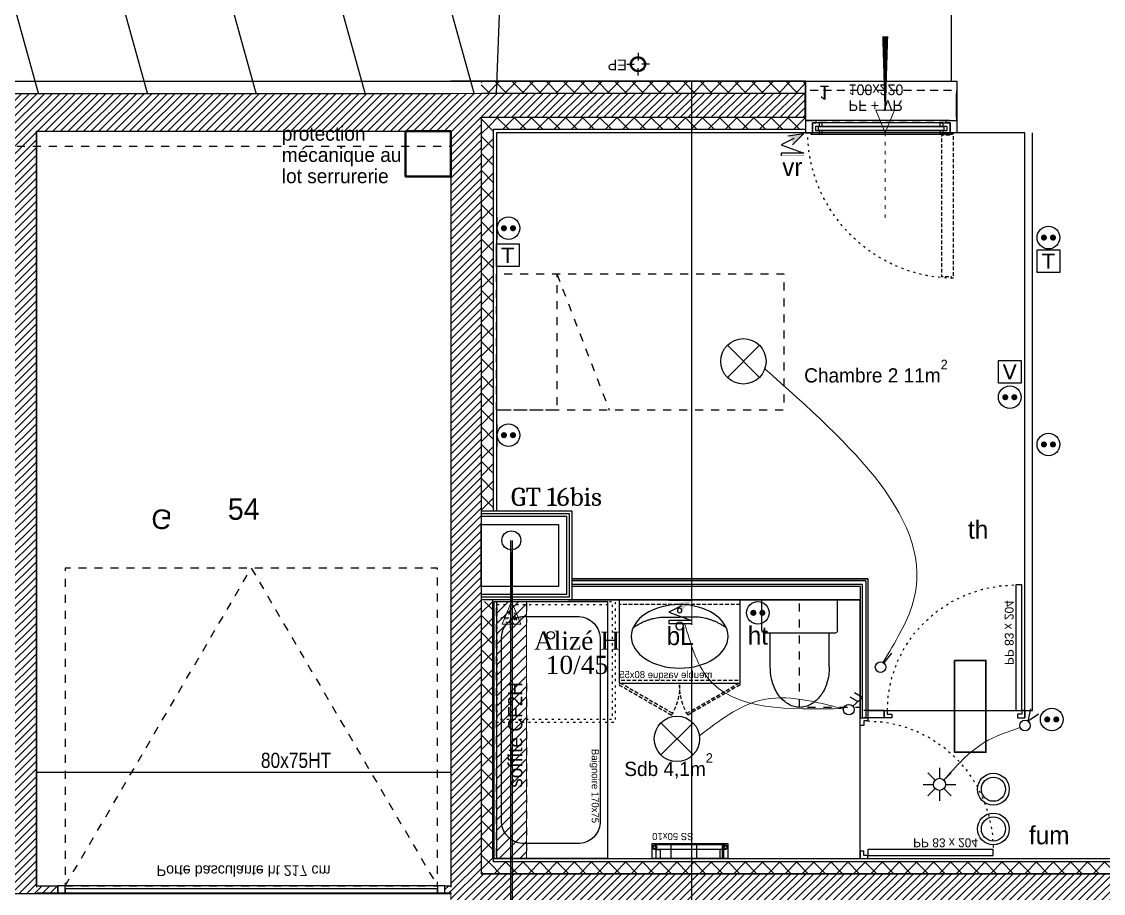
# Model space of a CAD drawing. Header units: centimetres. Extents: x 2811 to 13089, y 820 to 6224.
# Drawn here: x 10417 to 11132, y 4380 to 4957 of the extents above; entities that cross this region are included whole.
import ezdxf
from ezdxf.enums import TextEntityAlignment as Align

# ---------------------------------------------------------------- set-up
doc = ezdxf.new("R2010")
doc.units = ezdxf.units.CM
for name, pattern in [('ACAD_ISO03W100', [30, 12, -18]), ('Style de ligne -1', [0.41664, 0.20828, -0.20836]), ('Style de ligne -11', [0.347222, 0.20828, -0.138942]), ('Style de ligne -13', [0.147638, 0.098425, -0.049213]), ('Style de ligne -14', [0.147638, 0.098425, -0.049213]), ('Style de ligne -17', [0.347222, 0.20828, -0.138942]), ('Style de ligne -18', [0.164042, 0.054681, -0.109361]), ('Style de ligne -19', [0.166667, 0.055556, -0.111111]), ('VW-01', [0.41656, 0.20828, -0.20828])]:
    doc.linetypes.add(name, pattern=pattern)
for name, color, linetype in [('01_linteaux', 2, 'Continuous'), ('01_texte', 252, 'Continuous'), ('B Aménagement intérieur', 252, 'Continuous'), ('B BATI-équipement-sanitaires', 252, 'Continuous'), ('B faience', 252, 'Style de ligne -11'), ('B Faux plafonds', 252, 'Continuous'), ('B Faux plafonds_Hatch', 252, 'Continuous'), ('B GÈnÈral_Hatch', 252, 'Continuous'), ('B Général', 252, 'Continuous'), ('C ANNOTATIONS-prestations', 252, 'Continuous'), ('C ANNOTATIONS-texte', 252, 'Continuous'), ('D SURFACES-shab', 252, 'Continuous'), ('F REMPLISSAGE-vert clair', 252, 'Continuous'), ('F REMPLISSAGE-vert foncé', 252, 'Continuous'), ('prlm-GT', 242, 'Continuous'), ('prlm-VMC', 93, 'Continuous')]:
    doc.layers.add(name, color=color, linetype=linetype)
for name, color, linetype, lineweight in [('prlm-CHAUFF-CONV', 1, 'Continuous', 25), ('prlm-CVC-CHAUFF', 40, 'Continuous', 25), ('prlm-ELEC-CFA', 1, 'Continuous', 25), ('prlm-ELEC-CFO', 1, 'Continuous', 25), ('prlm-ELEC-SSI', 6, 'Continuous', 30), ('RESERVATION', 5, 'Continuous', 30)]:
    doc.layers.add(name, color=color, linetype=linetype, lineweight=lineweight)
doc.layers.add('prlm-ZEROPLOT', color=254, linetype='Continuous', plot=False)
doc.styles.add('ARIAL NA', font='ARIALN.TTF')
doc.styles.add('Eurostile', font='Eurosti.TTF')
doc.styles.add('Eurostile (bold)', font='Eurostib.TTF')
doc.styles.add('prlm-elec-cfa', font='comic.ttf', dxfattribs={"height": 12})
doc.styles.add('prlm-elec-cfo', font='comic.ttf', dxfattribs={"height": 12})
doc.styles.add('prlm-elec-ssi', font='comic.ttf', dxfattribs={"height": 12})
doc.styles.add('prlm-mod', font='cambriaz.ttf', dxfattribs={"height": 18})
doc.styles.add('prlm-vmc', font='pala.ttf', dxfattribs={"height": 14})
doc.styles.get("Standard").update_dxf_attribs({"font": 'isocp.shx', "height": 15})
pattern_1 = [(45, (0, 0), (2.4253472, -2.6458333), [])]
pattern_2 = [(45, (0, 0), (-5.656854, 5.656854), []), (135, (0, 0), (5.656854, 5.656854), [])]

# ---------------------------------------------------------------- blocks, each defined once
blk = doc.blocks.new('Parking Spaces (2D)-2')
at = {"layer": 'B Général', "linetype": 'Continuous'}
for p, q in [((0, 0), (0, 500)), ((274, 0), (274, 500)), ((0, 0), (274, 0))]:
    blk.add_line(p, q, dxfattribs=at)
at = {"layer": 'B Général', "extrusion": (0, 0, -1), "insert": (137, 250), "char_height": 14.118, "attachment_point": 5, "text_direction": (1, 0, 0), "line_spacing_factor": 0.894142, "style": 'Eurostile'}
blk.add_mtext('54', dxfattribs=at)
blk = doc.blocks.new('Porte basculante ht200cm')
at = {"layer": 'B Général', "linetype": 'Style de ligne -1', "ltscale": 25.4}
for p, q in [((-123, -2.5), (0, -212.5)), ((0, -212.5), (123, -2.5))]:
    blk.add_line(p, q, dxfattribs=at)
at = {"layer": 'B Général', "linetype": 'Continuous', "flags": 128}
for points in [[(-128, 2.5), (128, 2.5), (128, -2.5), (-128, -2.5)], [(-123, 2.5), (123, 2.5), (123, -0.5), (-123, -0.5)]]:
    blk.add_lwpolyline(points, close=True, dxfattribs=at)
at = {"layer": 'B Général', "flags": 128}
for points in [[(-128, 2.5), (-123, 2.5), (-123, -2.5), (-128, -2.5)], [(123, 2.5), (128, 2.5), (128, -2.5), (123, -2.5)]]:
    blk.add_lwpolyline(points, close=True, dxfattribs=at)
at = {"layer": 'B Général', "linetype": 'Style de ligne -1', "ltscale": 25.4, "flags": 128}
blk.add_lwpolyline([(-123, -2.5), (123, -2.5), (123, -212.5), (-123, -212.5)], close=True, dxfattribs=at)
at = {"layer": 'B Général', "insert": (-66, -238.42), "char_height": 12.94, "attachment_point": 1, "line_spacing_factor": 0.894142, "style": 'Eurostile'}
blk.add_mtext('G', dxfattribs=at)
at = {"layer": 'C ANNOTATIONS-prestations', "insert": (-62.58, -8.98), "char_height": 7.059, "attachment_point": 1, "line_spacing_factor": 0.894142, "style": 'Eurostile'}
blk.add_mtext('Porte basculante ht 217 cm', dxfattribs=at)
blk = doc.blocks.new('Groupe-18-1')
at = {"layer": 'B Général', "linetype": 'Continuous'}
blk.add_line((10730.48, 4909.39), (10750.26, 5426.3), dxfattribs=at)
at = {"layer": 'B Général', "linetype": 'Continuous', "flags": 128}
for points in [[(10427.8, 5425.39), (10356.15, 5167.16), (10427.8, 4908.93)], [(10499.8, 5425.39), (10428.15, 5167.16), (10499.8, 4908.93)], [(10571.8, 5425.39), (10500.14, 5167.16), (10571.8, 4908.93)], [(10643.8, 5425.39), (10572.14, 5167.16), (10643.8, 4908.93)], [(10715.79, 5425.39), (10644.14, 5167.16), (10715.79, 4908.93)]]:
    blk.add_lwpolyline(points, dxfattribs=at)
blk = doc.blocks.new('PF 100.220 + VR')
at = {"layer": 'B Général', "linetype": 'Continuous'}
for p, q in [((-50, 7), (-50, 17)), ((50, 7), (50, 17))]:
    blk.add_line(p, q, dxfattribs=at)
at = {"layer": 'B Général'}
blk.add_line((45, 9), (-45, 9), dxfattribs=at)
at = {"layer": 'B Général', "linetype": 'Continuous', "lineweight": 35}
for p, q in [((-50, 7), (-50, -9)), ((50, 7), (50, -9))]:
    blk.add_line(p, q, dxfattribs=at)
at = {"layer": 'B Général', "linetype": 'Style de ligne -14', "ltscale": 25.4, "flags": 128}
blk.add_lwpolyline([(47.5, 113.27), (46.5, 113.27), (46.5, 112.27), (40, 112.27), (40, 18.5), (46.5, 18.5), (46.5, 17.5), (47.5, 17.5)], close=True, dxfattribs=at)
at = {"layer": 'B Général', "flags": 128}
for points in [[(-43, 10.5), (-43, 9), (-50, 9), (-50, 17), (-45.5, 17), (-45.5, 10.5)], [(-43.5, 15.5), (43.5, 15.5), (43.5, 13), (-43.5, 13)], [(-41, 18), (41, 18), (41, 15.5), (-41, 15.5)], [(43, 10.5), (43, 9), (50, 9), (50, 17), (45.5, 17), (45.5, 10.5)], [(-41, 13), (41, 13), (41, 10.5), (-41, 10.5)]]:
    blk.add_lwpolyline(points, close=True, dxfattribs=at)
at = {"layer": 'B Général', "linetype": 'Continuous', "flags": 128}
for points in [[(-39, 15.5), (-41.5, 15.5), (-41.5, 13), (-39, 13), (-39, 10.5), (-45.5, 10.5), (-45.5, 17), (-46.5, 17), (-46.5, 18), (-39, 18)], [(39, 15.5), (41.5, 15.5), (41.5, 13), (39, 13), (39, 10.5), (45.5, 10.5), (45.5, 17), (46.5, 17), (46.5, 18), (39, 18)]]:
    blk.add_lwpolyline(points, close=True, dxfattribs=at)
at = {"layer": 'B Général', "linetype": 'Style de ligne -17', "ltscale": 25.4, "flags": 128}
blk.add_lwpolyline([(-50, 9), (50, 9), (50, -11), (-50, -11)], close=True, dxfattribs=at)
at = {"layer": 'B Général', "flags": 128}
blk.add_lwpolyline([(-50, -9), (-50, -17), (50, -17), (50, -9)], dxfattribs=at)
at = {"layer": 'B Général'}
blk.add_circle((47, 17.5), 0.5, dxfattribs=at)
at = {"layer": 'B Général', "linetype": 'Style de ligne -18', "ltscale": 25.4}
blk.add_arc((48.78, 15.78), 97.5, 90.89734, 179.2823, dxfattribs=at)
at = {"layer": 'B Général', "insert": (-21.61, 2.65), "char_height": 7.059, "attachment_point": 1, "rotation": 360, "line_spacing_factor": 0.894142, "style": 'Eurostile'}
blk.add_mtext('PF + VR', dxfattribs=at)
at = {"layer": 'C ANNOTATIONS-prestations', "attachment_point": 1, "rotation": 360, "line_spacing_factor": 0.894142}
for s, insert, char_height, style in [('1', (-41.14, -4.77), 9.41, 'Eurostile (bold)'), ('100x220', (-21.61, -7.83), 7.059, 'Eurostile')]:
    blk.add_mtext(s, dxfattribs=dict(at, insert=insert, char_height=char_height, style=style))
blk = doc.blocks.new('EP')
at = {"layer": 'B Général', "linetype": 'Continuous'}
for p, q in [((0, 7.5), (0, 2.5)), ((-7.5, 0), (-2.5, 0)), ((7.5, 0), (2.5, 0)), ((0, -7.5), (0, -2.5))]:
    blk.add_line(p, q, dxfattribs=at)
at = {"layer": 'B Général', "linetype": 'Continuous', "flags": 128}
for points in [[(-5, 0, -1), (5, 0, -1)], [(-4.33, 0, -1), (4.33, 0, -1)]]:
    blk.add_lwpolyline(points, format="xyb", close=True, dxfattribs=at)
at = {"layer": 'C ANNOTATIONS-prestations', "insert": (7.5, 3.99), "char_height": 7.059, "attachment_point": 1, "line_spacing_factor": 0.894142, "style": 'Eurostile'}
blk.add_mtext('EP', dxfattribs=at)
blk = doc.blocks.new('xi.EA')
at = {"layer": 'prlm-VMC', "color": 0, "linetype": 'ByBlock', "lineweight": 5, "flags": 128}
blk.add_lwpolyline([(-6.17, -15), (6.17, -15), (0, 0)], close=True, dxfattribs=at)
at = {"layer": 'prlm-VMC', "color": 0, "linetype": 'ByBlock', "lineweight": -2, "flags": 128}
blk.add_lwpolyline([(0, -15, 1, 4, 0), (0, -63.63, 1, 1, 0)], format="xyseb", dxfattribs=at)
at = {"layer": 'prlm-VMC', "color": 0, "linetype": 'ByBlock', "lineweight": 5}
blk.add_solid([(0, 0), (6.17, -15), (-6.17, -15), (0, 0)], dxfattribs=at)
at = {"layer": 'prlm-ZEROPLOT', "color": 250, "linetype": 'ACAD_ISO03W100', "lineweight": 0, "ltscale": 0.2}
blk.add_lwpolyline([(0, 0), (0, 60)], dxfattribs=at)
blk = doc.blocks.new('xi.tsl-050-050')
at = {"layer": 'prlm-CHAUFF-CONV', "linetype": 'ByBlock', "lineweight": -2}
h = blk.add_hatch(color=0, dxfattribs=at)
edge = h.paths.add_edge_path()
edge.add_arc((-23.5, 7.5), 1.5, 0, 360)
edge = h.paths.add_edge_path(flags=17)
edge.add_arc((-23.5, 7.5), 1, 0, 360)
edge = h.paths.add_edge_path()
edge.add_arc((23.5, 7.5), 1.5, 0, 360)
edge = h.paths.add_edge_path(flags=17)
edge.add_arc((23.5, 7.5), 1, 0, 360)
at = {"layer": 'prlm-CHAUFF-CONV', "color": 0, "linetype": 'ByBlock', "lineweight": -2, "flags": 128}
for points in [[(23.5, 9), (-23.5, 9)], [(23.5, 6), (-23.5, 6)]]:
    blk.add_lwpolyline(points, dxfattribs=at)
at = {"layer": 'prlm-CHAUFF-CONV', "color": 0, "linetype": 'ByBlock', "lineweight": -2}
for points in [[(-19.73, 0), (-22.27, 0), (-22.27, 6), (-19.73, 6)], [(19.73, 0), (22.27, 0), (22.27, 6), (19.73, 6)]]:
    blk.add_lwpolyline(points, close=True, dxfattribs=at)
for centre, radius in [((-23.5, 7.5), 1.5), ((-23.5, 7.5), 1), ((23.5, 7.5), 1.5), ((23.5, 7.5), 1)]:
    blk.add_circle(centre, radius, dxfattribs=at)
at = {"layer": 'prlm-ZEROPLOT', "linetype": 'ByBlock', "lineweight": -2, "flags": 128}
blk.add_lwpolyline([(-21, 0), (21, 0)], dxfattribs=at)
blk = doc.blocks.new('xi.be')
at = {"layer": 'prlm-VMC', "color": 0, "linetype": 'ByBlock', "lineweight": 5, "flags": 128}
blk.add_lwpolyline([(-6.17, -15), (6.17, -15), (0, 0)], close=True, dxfattribs=at)
at = {"layer": 'prlm-VMC', "color": 0, "linetype": 'ByBlock', "lineweight": 5}
blk.add_solid([(0, -1), (5.17, -14), (-5.17, -14), (0, -1)], dxfattribs=at)
blk = doc.blocks.new('xi.PTCE')
at = {"layer": 'prlm-ELEC-CFO', "color": 0}
for points in [[(-10.61, 10.61), (10.61, -10.61)], [(10.61, 10.61), (-10.61, -10.61)]]:
    blk.add_lwpolyline(points, dxfattribs=at)
at = {"layer": 'prlm-ELEC-CFO', "color": 0, "linetype": 'ByBlock'}
blk.add_circle((0, 0), 15, dxfattribs=at)
blk = doc.blocks.new('xi.SA')
at = {"layer": 'prlm-ELEC-CFO', "color": 0}
blk.add_lwpolyline([(0.2, -1.28), (5.5, 5.28)], dxfattribs=at)
blk.add_circle((-2, -4), 3.5, dxfattribs=at)
blk = doc.blocks.new('xi.PC')
at = {"color": 0, "lineweight": 5}
blk.add_wipeout([(-7.5, -7.5), (7.5, -7.5), (7.5, 7.5), (-7.5, 7.5)], dxfattribs=at).dxf.layer = 'prlm-ELEC-CFO'
at = {"layer": 'prlm-ELEC-CFO', "color": 0, "linetype": 'ByBlock', "lineweight": 5, "const_width": 2}
for points in [[(-4, 0, 1), (-2, 0, 1)], [(2, 0, 1), (4, 0, 1)]]:
    blk.add_lwpolyline(points, format="xyb", close=True, dxfattribs=at)
at = {"layer": 'prlm-ELEC-CFO', "color": 0, "linetype": 'ByBlock', "lineweight": -2}
blk.add_circle((0, 0), 7.5, dxfattribs=at)
blk = doc.blocks.new('xi.TV')
at = {"layer": 'prlm-ELEC-CFA', "color": 0, "linetype": 'ByBlock', "lineweight": -2, "flags": 128}
blk.add_lwpolyline([(-7.5, 7.5), (7.5, 7.5), (7.5, -7.5), (-7.5, -7.5)], close=True, dxfattribs=at)
at = {"layer": 'prlm-ELEC-CFA', "color": 0, "linetype": 'ByBlock', "insert": (0, 0), "char_height": 10, "width": 11.36, "attachment_point": 5}
blk.add_mtext('{\\fVerdana|b0|i0|c0|p34;V}', dxfattribs=at)
blk = doc.blocks.new('xi.TEL')
at = {"layer": 'prlm-ELEC-CFA', "color": 0, "linetype": 'ByBlock', "lineweight": -2, "flags": 128}
blk.add_lwpolyline([(-7.5, 7.5), (7.5, 7.5), (7.5, -7.5), (-7.5, -7.5)], close=True, dxfattribs=at)
at = {"layer": 'prlm-ELEC-CFA', "color": 0, "linetype": 'ByBlock', "insert": (0, 0), "char_height": 10, "width": 11.36, "attachment_point": 5}
blk.add_mtext('{\\fVerdana|b0|i0|c0|p34;T}', dxfattribs=at)
blk = doc.blocks.new('xi.VR')
at = {"layer": 'prlm-ELEC-CFO', "lineweight": 5}
blk.add_hatch(color=0, dxfattribs=at).paths.add_polyline_path([(-3, 6), (-0.1, 3.7), (0, 0), (7.5, 7.5)])
at = {"layer": 'prlm-ELEC-CFO', "color": 0}
for points in [[(-3, 6), (7.5, 7.5), (0, 0)], [(0.95, 4.23), (-7.5, 0), (7.5, -5.5), (-7.5, -5.5), (-7.5, -7.5), (7.5, -7.5)]]:
    blk.add_lwpolyline(points, dxfattribs=at)
blk = doc.blocks.new('xi.SPOT')
at = {"color": 0, "lineweight": 5}
blk.add_wipeout([(-4, 0), (-2.83, -2.83), (0, -4), (2.83, -2.83), (4, 0), (2.83, 2.83), (0, 4), (-2.83, 2.83)], dxfattribs=at).dxf.layer = 'prlm-ELEC-CFO'
at = {"layer": 'prlm-ELEC-CFO', "color": 0, "linetype": 'ByBlock', "lineweight": -2, "flags": 128}
for points in [[(-7.69, 7.69), (-2.83, 2.83)], [(0, 10.88), (0, 4)], [(7.69, 7.69), (2.83, 2.83)], [(-10.88, 0), (-4, 0)], [(4, 0), (10.88, 0)], [(-2.83, -2.83), (-7.69, -7.69)], [(0, -4), (0, -10.88)], [(2.83, -2.83), (7.69, -7.69)]]:
    blk.add_lwpolyline(points, dxfattribs=at)
at = {"layer": 'prlm-ELEC-CFO', "color": 0, "linetype": 'ByBlock', "lineweight": -2}
blk.add_circle((0, 0), 4, dxfattribs=at)
blk = doc.blocks.new('xi.VV')
at = {"layer": 'prlm-ELEC-CFO', "color": 0}
blk.add_lwpolyline([(6.95, 3.42), (0.01, -1.13), (1.91, 6.95)], dxfattribs=at)
blk.add_circle((-2, -4), 3.5, dxfattribs=at)
blk = doc.blocks.new('xi.BL')
at = {"color": 0, "lineweight": 5}
blk.add_wipeout([(-7.5, -7.5), (7.5, -7.5), (7.5, 7.5), (-7.5, 7.5)], dxfattribs=at).dxf.layer = 'prlm-ELEC-CFO'
at = {"layer": 'prlm-ELEC-CFO', "lineweight": 5}
blk.add_hatch(color=0, dxfattribs=at).paths.add_polyline_path([(-3, 6), (-0.1, 3.7), (0, 0), (7.5, 7.5)])
at = {"layer": 'prlm-ELEC-CFO', "color": 0}
blk.add_lwpolyline([(0.95, 4.23), (-7.5, 0), (7.5, -5.5), (-7.5, -5.5), (-7.5, -7.5), (7.5, -7.5)], dxfattribs=at)
blk = doc.blocks.new('xi.DA')
at = {"layer": 'prlm-ELEC-CFO', "color": 0}
for points in [[(4.05, 1.39), (-1.17, 4.34)], [(0.61, -1.67), (7.04, 4.05), (1.81, 7.01)]]:
    blk.add_lwpolyline(points, dxfattribs=at)
blk.add_circle((-2, -4), 3.5, dxfattribs=at)
blk = doc.blocks.new('xi.PCHT')
at = {"color": 0, "lineweight": 5}
blk.add_wipeout([(-7.5, -7.5), (7.5, -7.5), (7.5, 7.5), (-7.5, 7.5)], dxfattribs=at).dxf.layer = 'prlm-ELEC-CFO'
at = {"layer": 'prlm-ELEC-CFO', "color": 0, "linetype": 'ByBlock', "lineweight": 5, "const_width": 2}
for points in [[(-4, 0, 1), (-2, 0, 1)], [(2, 0, 1), (4, 0, 1)]]:
    blk.add_lwpolyline(points, format="xyb", close=True, dxfattribs=at)
at = {"layer": 'prlm-ELEC-CFO', "color": 0, "linetype": 'ByBlock', "lineweight": -2}
blk.add_circle((0, 0), 7.5, dxfattribs=at)
blk = doc.blocks.new('Groupe-4-1')
at = {"layer": 'B Général', "linetype": 'Continuous'}
for centre, major_axis, ratio in [((0, -24.07), (32, 0), 0.65625), ((0, -6.97), (1.5, 0), 1), ((0, -17.15), (2.5, 0), 1)]:
    blk.add_ellipse(centre, major_axis=major_axis, ratio=ratio, dxfattribs=at)
for points in [[(-30.82, -18.37), (-20.7, -11.37), (-9.74, -11.32), (-4.71, -11.3), (0, -11.3)], [(30.82, -18.37), (20.7, -11.37), (9.74, -11.32), (4.71, -11.3), (0, -11.3)]]:
    blk.add_open_spline(points, degree=2, knots=[0, 0, 0, 1, 1, 2, 2, 2], dxfattribs=at)
blk.add_open_spline([(-30.45, -17.59), (-30.5, -17.61), (-30.55, -17.64)], degree=2, dxfattribs=at)
blk = doc.blocks.new('meuble vasque 80x60')
at = {"layer": 'B BATI-équipement-sanitaires', "linetype": 'Style de ligne -13', "ltscale": 25.4, "flags": 128}
for points in [[(-40, -3.07), (40, -3.07), (40, -53.07), (-40, -53.07)], [(-40, -56.07), (-5.36, -76.07), (-4.71, -74.94), (-39.35, -54.94)], [(40, -56.07), (5.36, -76.07), (4.71, -74.94), (39.35, -54.94)]]:
    blk.add_lwpolyline(points, close=True, dxfattribs=at)
at = {"layer": 'B BATI-équipement-sanitaires', "linetype": 'Style de ligne -13', "ltscale": 25.4}
for centre, start, end in [((-40, -56.07), 330, 0), ((40, -56.07), 180, 210)]:
    blk.add_arc(centre, 40, start, end, dxfattribs=at)
at = {"layer": 'B Général', "flags": 128}
blk.add_lwpolyline([(-40, 0), (40, 0), (40, -55), (-40, -55)], close=True, dxfattribs=at)
at = {"layer": 'B Général'}
blk.add_blockref('Groupe-4-1', (0, 0), dxfattribs=at)
at = {"layer": 'C ANNOTATIONS-prestations', "insert": (40, -53.07), "char_height": 4.706, "width": 80, "attachment_point": 9, "line_spacing_factor": 0.894142, "style": 'Eurostile'}
blk.add_mtext('meuble vasque 80x55', dxfattribs=at)
blk = doc.blocks.new('Groupe-3-1')
at = {"layer": 'B Général', "linetype": 'Style de ligne -19', "ltscale": 25.4}
for p, q in [((-29.11, -35.61), (-29.11, -22.61)), ((-22.61, -29.11), (-35.61, -29.11))]:
    blk.add_line(p, q, dxfattribs=at)
at = {"layer": 'B Général', "linetype": 'Style de ligne -19', "ltscale": 25.4, "flags": 128}
for points in [[(-40, -40), (-40, 40), (40, 40), (40, -40)], [(-38, -38), (-38, 38), (38, 38), (38, -38)]]:
    blk.add_lwpolyline(points, close=True, dxfattribs=at)
at = {"layer": 'B Général', "linetype": 'Style de ligne -19', "ltscale": 25.4}
for radius in [4, 3]:
    blk.add_circle((-29.11, -29.11), radius, dxfattribs=at)
blk = doc.blocks.new('Douche pointillée')
at = {"layer": 'B Général'}
blk.add_blockref('Groupe-3-1', (0, 0), dxfattribs=at)
blk = doc.blocks.new('Baignoire 75_170')
at = {"layer": 'B faience', "lineweight": 18, "flags": 128}
blk.add_lwpolyline([(-85, 38.5), (-85, -37.5), (86, -37.5)], dxfattribs=at)
at = {"layer": 'B Général', "linetype": 'Continuous', "flags": 128}
blk.add_lwpolyline([(-84, -36.5), (-84, 38.5), (86, 38.5), (86, -36.5)], close=True, dxfattribs=at)
blk.add_lwpolyline([(-74, -17.85), (-74, 19.85, -0.379059), (-60.25, 33.6), (62.5, 33.6, -0.377778), (76, 20.1), (76, -17.85, -0.374545), (62.25, -31.6), (-60.5, -31.6, -0.392593), (-74, -18.1)], format="xyb", close=True, dxfattribs=at)
at = {"layer": 'B Général', "linetype": 'Continuous'}
blk.add_circle((-61.7, 1), 2.5, dxfattribs=at)
at = {"layer": 'B Général'}
blk.add_blockref('Douche pointillée', (-44, 3.5), dxfattribs=at)
at = {"layer": 'C ANNOTATIONS-prestations', "insert": (62.5, 26.61), "char_height": 4.706, "width": 80, "attachment_point": 9, "line_spacing_factor": 0.894142, "style": 'Eurostile'}
blk.add_mtext('Baignoire 170x75', dxfattribs=at)
blk = doc.blocks.new('200_wc-2')
at = {"layer": 'B Général', "linetype": 'Continuous'}
for p, q in [((-25, -20.1), (-25, 0)), ((-24.9, 0.1), (24.9, 0.1)), ((25, -20.1), (25, 0)), ((-19.5, -44.2), (-19.5, -21.9)), ((19.5, -44.2), (19.5, -21.9))]:
    blk.add_line(p, q, dxfattribs=at)
at = {"layer": 'B Général', "linetype": 'Continuous', "flags": 128}
blk.add_lwpolyline([(-25, -20.1), (-24.9, -20.6), (-24.75, -20.9), (-24.55, -21.2), (-24.3, -21.45), (-23.9, -21.7), (-23.4, -21.85), (-23.15, -21.9), (23.25, -21.9), (23.55, -21.85), (23.9, -21.7), (24.2, -21.5), (24.45, -21.3), (24.65, -21.05), (24.8, -20.75), (24.9, -20.5), (24.95, -20.3), (25, -20.1)], dxfattribs=at)
for points in [[(-19.5, -44.2), (-19.5, -44.2, 0.036537), (-19.11, -49.53, 0.035337), (-17.94, -54.75), (-17.94, -54.75, 0.041299), (-16.22, -59.09), (-16.22, -59.09), (-16.22, -59.1, 0.041783), (-13.79, -63.08, 0.053503), (-10.77, -66.4), (-10.77, -66.4, 0.054816), (-7.12, -69.02), (-7.12, -69.02, 0.063755), (-3.68, -70.42), (-3.68, -70.42, 0.064897), (0, -70.9)], [(0, -70.9, 0.064897), (3.68, -70.42), (3.68, -70.42, 0.063726), (7.12, -69.02), (7.12, -69.02, 0.054816), (10.77, -66.4), (10.77, -66.4, 0.053503), (13.79, -63.08, 0.041783), (16.22, -59.1), (16.22, -59.09), (16.22, -59.09, 0.041299), (17.94, -54.75), (17.94, -54.75, 0.035337), (19.11, -49.53, 0.036556), (19.5, -44.2)]]:
    blk.add_lwpolyline(points, format="xyb", dxfattribs=at)
at = {"layer": 'B Général', "linetype": 'Continuous'}
for centre, start, end in [((-24.9, 0), 90, 180), ((24.9, 0), 0, 90)]:
    blk.add_arc(centre, 0.1, start, end, dxfattribs=at)
blk = doc.blocks.new('WC-plan')
at = {"layer": 'B Général', "linetype": 'VW-01', "ltscale": 25.4, "flags": 128}
blk.add_lwpolyline([(-32.5, -4), (-32.5, -75), (-72.5, -75), (-72.5, -4)], close=True, dxfattribs=at)
at = {"layer": 'B Général', "xscale": -1, "rotation": 180}
blk.add_blockref('200_wc-2', (-32.6, -74.9), dxfattribs=at)
blk = doc.blocks.new('Lit 90.190')
at = {"layer": 'B Général', "linetype": 'VW-01', "ltscale": 25.4}
blk.add_line((45, 54.99), (-45, 20.35), dxfattribs=at)
at = {"layer": 'B Général', "linetype": 'VW-01', "ltscale": 25.4, "flags": 128}
for points in [[(-45, 95), (45, 95), (45, -95), (-45, -95)], [(-45, 95), (45, 95), (45, 54.99), (-45, 54.99)]]:
    blk.add_lwpolyline(points, close=True, dxfattribs=at)
blk = doc.blocks.new('PP 80')
at = {"layer": 'B Général', "flags": 128}
blk.add_lwpolyline([(-43, 2.5), (-43, 85.5), (-39, 85.5), (-39, 2.5)], close=True, dxfattribs=at)
at = {"layer": 'B Général', "linetype": 'Style de ligne -18', "ltscale": 25.4, "flags": 128}
blk.add_lwpolyline([(46, 2.5), (45.27, 13.33), (43.1, 23.98), (39.53, 34.26), (34.61, 44), (28.44, 53.03), (21.1, 61.19), (12.74, 68.35), (3.5, 74.38), (-6.47, 79.18), (-17, 82.67), (-27.91, 84.79), (-39, 85.5)], dxfattribs=at)
at = {"layer": 'B Général', "linetype": 'Continuous', "flags": 128}
for points in [[(-45, 2.5), (-43, 2.5), (-43, 0), (-40, 0), (-40, -2.5), (-45, -2.5)], [(48, 2.5), (46, 2.5), (46, 0), (43, 0), (43, -2.5), (48, -2.5), (48, -2.5), (48, -2.5), (48, 1.79), (48, 1.79)]]:
    blk.add_lwpolyline(points, close=True, dxfattribs=at)
at = {"layer": 'C ANNOTATIONS-prestations', "insert": (-37.5, 32.5), "char_height": 5.8825, "attachment_point": 1, "rotation": 90, "line_spacing_factor": 0.894142, "style": 'Eurostile'}
blk.add_mtext('PP 83 x 204', dxfattribs=at)
blk = doc.blocks.new('Sèche-serviette')
at = {"layer": 'B GÈnÈral_Hatch', "linetype": 'Continuous'}
h = blk.add_hatch(dxfattribs=at)
h.set_pattern_fill('H_BARDAGE V 150', color=256, style=0, pattern_type=2)
h.set_pattern_definition([(90, (0, 3.493), (17, 0), [])])
h.paths.add_polyline_path([(-25, 8.4925), (25, 8.4925), (25, -1.5075), (-25, -1.5075)])
at = {"layer": 'B Général', "linetype": 'Continuous', "flags": 128}
blk.add_lwpolyline([(-25, 8.4925), (25, 8.4925), (25, -1.5075), (-25, -1.5075)], close=True, dxfattribs=at)
at = {"layer": 'C ANNOTATIONS-prestations', "insert": (25, -8.4925), "char_height": 4.706, "width": 50, "attachment_point": 9, "line_spacing_factor": 0.894142, "style": 'Eurostile'}
blk.add_mtext('SS 50x10', dxfattribs=at)

msp = doc.modelspace()

# ---------------------------------------------------------------- hatches: boundary and pattern name
at = {"layer": 'B Faux plafonds_Hatch', "linetype": 'Continuous'}
h = msp.add_hatch(dxfattribs=at)
h.set_pattern_fill('F_P__SOFFITE', color=256, style=0, pattern_type=2)
h.set_pattern_definition([(45, (0, 0.2205), (-3.5277778, 3.3072917), [])])
h.paths.add_polyline_path([(10730.484, 4573.391), (10750.484, 4573.391), (10750.484, 4403.391), (10730.484, 4403.391)])
at = {"layer": 'B GÈnÈral_Hatch', "linetype": 'Continuous'}
h = msp.add_hatch(dxfattribs=at)
h.set_pattern_fill('02_ISOLANT', color=256, style=0, pattern_type=2)
h.set_pattern_definition(pattern_2)
h.paths.add_polyline_path([(10720.484, 4917.389), (10720.484, 4909.389), (10934.944, 4909.389), (10934.944, 4917.389)])
h = msp.add_hatch(dxfattribs=at)
h.set_pattern_fill('50_BETON', color=256, style=0, pattern_type=2)
h.set_pattern_definition(pattern_1)
h.paths.add_polyline_path([(10700.484, 4884.389), (10700.484, 4909.389), (9812.484, 4909.389), (9832.484, 4884.389)])
h = msp.add_hatch(dxfattribs=at)
h.set_pattern_fill('50_BETON', color=256, style=0, pattern_type=2)
h.set_pattern_definition(pattern_1)
h.paths.add_polyline_path([(10700.484, 4375.392), (10720.484, 4393.392), (10720.484, 4893.389), (10700.484, 4909.389)])
h = msp.add_hatch(dxfattribs=at)
h.set_pattern_fill('50_BETON', color=256, style=0, pattern_type=2)
h.set_pattern_definition(pattern_1)
h.paths.add_polyline_path([(10700.484, 4909.389), (10720.484, 4893.389), (10934.944, 4893.389), (10934.944, 4909.389)])
h = msp.add_hatch(dxfattribs=at)
h.set_pattern_fill('02_ISOLANT', color=256, style=0, pattern_type=2)
h.set_pattern_definition(pattern_2)
h.paths.add_polyline_path([(10720.484, 4893.389), (10728.484, 4885.389), (10934.944, 4885.389), (10934.944, 4893.389)])
h = msp.add_hatch(dxfattribs=at)
h.set_pattern_fill('02_ISOLANT', color=256, angle=-180, style=0, pattern_type=2)
h.set_pattern_definition([(-135, (0, 0), (5.656854, -5.656854), []), (-45, (0, 0), (-5.656854, -5.656854), [])])
h.paths.add_polyline_path([(10728.484, 4633.391), (10728.484, 4885.389), (10720.484, 4893.389), (10720.484, 4633.391)])
h = msp.add_hatch(dxfattribs=at)
h.set_pattern_fill('50_BETON', color=256, style=0, pattern_type=2)
h.set_pattern_definition(pattern_1)
h.paths.add_polyline_path([(10426.484, 4884.389), (10406.484, 4884.389), (10406.484, 4385.389), (10426.484, 4385.389)])
h = msp.add_hatch(dxfattribs=at)
h.set_pattern_fill('02_ISOLANT', color=256, angle=-90, style=0, pattern_type=2)
h.set_pattern_definition([(-45, (0, 0), (5.656854, 5.656854), []), (45, (0, 0), (5.656854, -5.656854), [])])
h.paths.add_polyline_path([(10728.484, 4573.391), (10720.484, 4573.391), (10720.484, 4393.391), (10728.484, 4401.391)])
h = msp.add_hatch(dxfattribs=at)
h.set_pattern_fill('02_ISOLANT', color=256, style=0, pattern_type=2)
h.set_pattern_definition([(45, (0, 0), (-5.656854, 5.656854), []), (135, (0, 0), (5.656854, 5.656854), [])])
h.paths.add_polyline_path([(10728.484, 4401.391), (10720.484, 4393.391), (11431.445, 4393.391), (11431.445, 4401.391)])
h = msp.add_hatch(dxfattribs=at)
h.set_pattern_fill('50_BETON', color=256, style=0, pattern_type=2)
h.set_pattern_definition(pattern_1)
h.paths.add_polyline_path([(10720.484, 4393.392), (10700.484, 4375.392), (11431.445, 4375.392), (11431.445, 4393.392)])
h = msp.add_hatch(dxfattribs=at)
h.set_pattern_fill('50_BETON', color=256, style=0, pattern_type=2)
h.set_pattern_definition(pattern_1)
h.paths.add_polyline_path([(10391.984, 4385.389), (10391.984, 4380.389), (10440.484, 4380.389), (10440.484, 4385.389)])
h = msp.add_hatch(dxfattribs=at)
h.set_pattern_fill('50_BETON', color=256, style=0, pattern_type=2)
h.set_pattern_definition(pattern_1)
h.paths.add_polyline_path([(10700.484, 4380.389), (10700.484, 4385.389), (10696.484, 4385.389), (10696.484, 4380.389)])

# ---------------------------------------------------------------- linework, layer by layer
at = {"layer": '01_linteaux'}
for p, q in [((10426.829, 4460.635), (10700.829, 4460.635)), ((10426.829, 4380.635), (10700.829, 4380.635))]:
    msp.add_line(p, q, dxfattribs=at)
at = {"layer": 'B Faux plafonds', "linetype": 'VW-01', "ltscale": 25.4, "flags": 128}
msp.add_lwpolyline([(10730.484, 4573.391), (10750.484, 4573.391), (10750.484, 4403.391), (10730.484, 4403.391)], close=True, dxfattribs=at)
at = {"layer": 'B Général', "linetype": 'Continuous'}
for p, q in [((10720.484, 4917.389), (10700.484, 4917.389)), ((10934.944, 4917.389), (10720.484, 4917.389)), ((10934.944, 4917.389), (10720.484, 4917.389)), ((10934.944, 4917.389), (10934.944, 4883.389)), ((11034.944, 4917.389), (11034.944, 4883.389)), ((9812.484, 4909.389), (10700.484, 4909.389)), ((10934.944, 4909.389), (10720.484, 4909.389)), ((10934.944, 4893.389), (10720.484, 4893.389)), ((10720.484, 4893.389), (10720.484, 4883.389)), ((10426.484, 4385.389), (10426.484, 4884.389)), ((10426.484, 4884.389), (10700.484, 4884.389)), ((10700.484, 4884.389), (10700.484, 4385.389)), ((10934.944, 4885.389), (10728.484, 4885.389)), ((10934.944, 4885.389), (10728.484, 4885.389)), ((10728.484, 4885.389), (10728.484, 4633.391)), ((10720.484, 4883.389), (10720.484, 4393.392)), ((10720.484, 4883.389), (10720.484, 4633.391)), ((10720.484, 4883.389), (10720.484, 4633.391)), ((10934.944, 4883.389), (10730.484, 4883.389)), ((10934.944, 4883.389), (10730.484, 4883.389)), ((10730.484, 4883.389), (10730.484, 4633.391)), ((10730.484, 4883.389), (10730.484, 4633.391)), ((10720.484, 4633.391), (10780.484, 4633.391)), ((10780.484, 4633.391), (10780.484, 4588.391)), ((10720.484, 4624.391), (10771.484, 4624.391)), ((10771.484, 4624.391), (10771.484, 4583.391)), ((10975.984, 4588.391), (10780.484, 4588.391)), ((10975.984, 4588.391), (10975.984, 4496.391)), ((10771.484, 4583.391), (10720.484, 4583.391)), ((10780.484, 4583.391), (10780.484, 4574.391)), ((10970.984, 4583.391), (10780.484, 4583.391)), ((10970.984, 4583.391), (10970.984, 4496.391)), ((10780.484, 4574.391), (10720.484, 4574.391)), ((10720.484, 4573.391), (10720.484, 4393.391)), ((10720.484, 4573.391), (10720.484, 4393.391)), ((10728.484, 4573.391), (10728.484, 4401.391)), ((10730.484, 4573.391), (10730.484, 4403.391)), ((10730.484, 4573.391), (10730.484, 4403.391)), ((10986.944, 4501.391), (10973.484, 4501.391)), ((10986.944, 4501.391), (10973.484, 4501.391)), ((10986.944, 4501.391), (10986.944, 4496.391)), ((11075.465, 4501.391), (11079.944, 4501.391)), ((11079.944, 4501.391), (11079.944, 4496.391)), ((11079.944, 4501.391), (11080.465, 4501.391)), ((11079.944, 4501.391), (11084.944, 4501.391)), ((10970.984, 4496.391), (10975.984, 4496.391)), ((10986.944, 4496.391), (10973.484, 4496.391)), ((10986.944, 4496.391), (10973.484, 4496.391)), ((10728.484, 4401.391), (11431.445, 4401.391)), ((10730.484, 4403.391), (11431.445, 4403.391)), ((10730.484, 4403.391), (11431.445, 4403.391)), ((10970.984, 4403.391), (10975.984, 4403.391)), ((11431.445, 4393.392), (10720.484, 4393.392)), ((10720.484, 4393.391), (11431.445, 4393.391)), ((10720.484, 4393.391), (11431.445, 4393.391)), ((10426.484, 4385.389), (10440.484, 4385.389)), ((10440.484, 4380.389), (10440.484, 4385.389)), ((10696.484, 4385.389), (10700.484, 4385.389)), ((10696.484, 4380.389), (10696.484, 4385.389)), ((10370.484, 4380.389), (10700.484, 4380.389)), ((10391.984, 4380.389), (10440.484, 4380.389)), ((10696.484, 4380.389), (10700.484, 4380.389))]:
    msp.add_line(p, q, dxfattribs=at)
at = {"layer": 'B Général', "linetype": 'Continuous', "lineweight": 18}
for p, q in [((9812.484, 4909.389), (10700.484, 4909.389)), ((10700.484, 4909.389), (10720.484, 4909.389)), ((10934.944, 4909.389), (10720.484, 4909.389)), ((10720.484, 4883.389), (10720.484, 4893.389)), ((10934.944, 4893.389), (10720.484, 4893.389)), ((10426.484, 4385.389), (10426.484, 4884.389)), ((10426.484, 4884.389), (10700.484, 4884.389)), ((10700.484, 4884.389), (10700.484, 4385.389)), ((10720.484, 4883.389), (10720.484, 4393.392)), ((11431.445, 4393.392), (10720.484, 4393.392)), ((10426.484, 4385.389), (10440.484, 4385.389)), ((10696.484, 4385.389), (10700.484, 4385.389)), ((10391.984, 4380.389), (10440.484, 4380.389)), ((10696.484, 4380.389), (10700.484, 4380.389)), ((10700.484, 4375.392), (10700.484, 4380.389))]:
    msp.add_line(p, q, dxfattribs=at)
at = {"layer": 'B Général', "linetype": 'VW-01', "ltscale": 25.4}
msp.add_line((9810.484, 4874.389), (10700.484, 4874.389), dxfattribs=at)
at = {"layer": 'B Général', "lineweight": 40, "flags": 128}
msp.add_lwpolyline([(10670.484, 4884.389), (10700.484, 4884.389), (10700.484, 4854.389), (10670.484, 4854.389)], close=True, dxfattribs=at)
at = {"layer": 'F REMPLISSAGE-vert clair'}
for p, q in [((10720.484, 4631.591), (10778.684, 4631.591)), ((10720.484, 4629.791), (10776.884, 4629.791)), ((10720.484, 4629.791), (10776.884, 4629.791)), ((10776.884, 4629.791), (10776.884, 4577.991)), ((10776.884, 4629.791), (10776.884, 4577.991)), ((10778.684, 4631.591), (10778.684, 4576.191)), ((10974.684, 4587.091), (10780.484, 4587.091)), ((10972.284, 4584.691), (10780.484, 4584.691)), ((10972.284, 4584.691), (10972.284, 4496.391)), ((10974.684, 4587.091), (10974.684, 4496.391)), ((10776.884, 4577.991), (10720.484, 4577.991)), ((10776.884, 4577.991), (10720.484, 4577.991)), ((10778.684, 4576.191), (10720.484, 4576.191))]:
    msp.add_line(p, q, dxfattribs=at)
at = {"layer": 'F REMPLISSAGE-vert clair', "linetype": 'Continuous'}
for p, q in [((10720.484, 4624.391), (10771.484, 4624.391)), ((10771.484, 4624.391), (10771.484, 4583.391)), ((10771.484, 4583.391), (10720.484, 4583.391))]:
    msp.add_line(p, q, dxfattribs=at)
at = {"layer": 'F REMPLISSAGE-vert foncé', "linetype": 'Continuous'}
for p, q in [((10720.484, 4633.391), (10780.484, 4633.391)), ((10780.484, 4633.391), (10780.484, 4574.391)), ((10975.984, 4588.391), (10780.484, 4588.391)), ((10975.984, 4588.391), (10975.984, 4496.391)), ((10970.984, 4583.391), (10780.484, 4583.391)), ((10970.984, 4583.391), (10970.984, 4496.391)), ((10780.484, 4574.391), (10720.484, 4574.391))]:
    msp.add_line(p, q, dxfattribs=at)
at = {"layer": 'F REMPLISSAGE-vert foncé'}
for p, q in [((10720.484, 4631.591), (10778.684, 4631.591)), ((10778.684, 4631.591), (10778.684, 4576.191)), ((10974.684, 4587.091), (10780.484, 4587.091)), ((10972.284, 4584.691), (10780.484, 4584.691)), ((10972.284, 4584.691), (10972.284, 4496.391)), ((10974.684, 4587.091), (10974.684, 4496.391)), ((10778.684, 4576.191), (10720.484, 4576.191))]:
    msp.add_line(p, q, dxfattribs=at)
at = {"layer": 'prlm-CVC-CHAUFF', "ltscale": 25}
for centre, radius in [((11059.095, 4449.276), 10.5), ((11059.095, 4449.276), 8), ((11059.095, 4423.002), 10.5), ((11059.095, 4423.002), 8)]:
    msp.add_circle(centre, radius, dxfattribs=at)
at = {"layer": 'prlm-ELEC-CFO', "lineweight": 13}
for points in [[(10986.056, 4533.079), (11005.827, 4572.432), (10907.965, 4727.244)], [(10960.004, 4502.252), (10905.359, 4508.152), (10864.737, 4484.558)]]:
    msp.add_spline(points, degree=3, dxfattribs=at)
at = {"layer": 'prlm-GT'}
msp.add_lwpolyline([(10720.484, 4624.391), (10771.484, 4624.391), (10771.484, 4583.391), (10720.484, 4583.391)], close=True, dxfattribs=at)
at = {"layer": 'prlm-VMC', "ltscale": 25}
for p, q in [((10739.769, 4613.825), (10739.769, 4248.244)), ((10741.019, 4613.825), (10741.019, 4248.244))]:
    msp.add_line(p, q, dxfattribs=at)
at = {"layer": 'prlm-VMC'}
msp.add_lwpolyline([(10740.394, 4605.825), (10740.394, 4573.391)], dxfattribs=at)
msp.add_circle((10740.394, 4613.825), 6.25, dxfattribs=at)
at = {"layer": 'prlm-ZEROPLOT'}
msp.add_lwpolyline([(8418.485, 4917.388), (11031.388, 4917.388), (11031.388, 5117.389), (8418.485, 5117.389)], close=True, dxfattribs=at)
at = {"layer": 'RESERVATION', "lineweight": 30}
msp.add_lwpolyline([(11033.37, 4534.45), (11054.168, 4534.45), (11054.168, 4473.708), (11033.37, 4473.708)], close=True, dxfattribs=at)

# ---------------------------------------------------------------- block references
at = {"layer": 'B Aménagement intérieur', "xscale": -1}
msp.add_blockref('PP 80', (11034.944, 4498.891), dxfattribs=at)
at = {"layer": 'B Aménagement intérieur', "rotation": 180}
msp.add_blockref('Sèche-serviette', (10858.5, 4411.883), dxfattribs=at)
at = {"layer": 'B Général'}
msp.add_blockref('Groupe-18-1', (0, 0), dxfattribs=at)
for name, p, rotation in [('EP', (10824.138, 4928.639), 180), ('Lit 90.190', (10825.484, 4745), 90)]:
    msp.add_blockref(name, p, dxfattribs=dict(at, rotation=rotation))
at = {"layer": 'B Général', "xscale": -1}
for name, p, rotation in [('PF 100.220 + VR', (10984.944, 4900.389), 180), ('Parking Spaces (2D)-2', (10426.484, 4884.389), 180), ('Porte basculante ht200cm', (10568.484, 4382.889), 180.000000004185)]:
    msp.add_blockref(name, p, dxfattribs=dict(at, rotation=rotation))
at = {"layer": 'prlm-CHAUFF-CONV'}
msp.add_blockref('xi.tsl-050-050', (10858.5, 4403.391), dxfattribs=at)
at = {"layer": 'prlm-ELEC-CFO'}
for name, p in [('xi.VR', (10926.158, 4875.389)), ('xi.PC', (11095.444, 4814.033)), ('xi.PTCE', (10893.805, 4732.192)), ('xi.PC', (11069.894, 4708.487)), ('xi.PC', (11095.444, 4677.221)), ('xi.SA', (10986.484, 4533.952)), ('xi.DA', (10965.484, 4505.876)), ('xi.VV', (11081.968, 4495.391)), ('xi.PTCE', (10849.873, 4482.54)), ('xi.SPOT', (11023.461, 4452.472))]:
    msp.add_blockref(name, p, dxfattribs=at)
at = {"layer": 'prlm-VMC', "rotation": 180}
msp.add_blockref('xi.EA', (10987.545, 4883.389), dxfattribs=at)

# ---------------------------------------------------------------- texts
at = {"layer": '01_texte', "style": 'ARIAL NA'}
msp.add_text('80x75HT', height=10, dxfattribs=at).set_placement((10598.054, 4460.373), align=Align.BOTTOM_CENTER)
at = {"layer": 'B Général', "insert": (10588.668, 4887.48), "char_height": 9.412, "attachment_point": 1, "line_spacing_factor": 0.894142, "style": 'Eurostile'}
msp.add_mtext('protection\\Pmécanique au\\Plot serrurerie', dxfattribs=at)
at = {"layer": 'C ANNOTATIONS-prestations', "insert": (10738.25, 4450.2), "char_height": 9.412, "width": 84.82887, "attachment_point": 1, "rotation": 90, "line_spacing_factor": 0.894142, "style": 'Eurostile'}
msp.add_mtext('soffite CF2H', dxfattribs=at)
at = {"layer": 'C ANNOTATIONS-texte', "char_height": 9.412, "attachment_point": 1, "line_spacing_factor": 0.894142, "style": 'Eurostile'}
for s, insert, width in [('Chambre 2 11m{\\H0.6667x;\\S2^ ;}', (10933.969, 4733.264), 112.03122), ('Sdb 4,1m{\\H0.6667x;\\S2^ ;}', (10815.064, 4473.047), 90.89081)]:
    msp.add_mtext(s, dxfattribs=dict(at, insert=insert, width=width))
at = {"layer": 'prlm-ELEC-CFO', "lineweight": 20, "insert": (11048.957, 4620.868), "char_height": 12, "attachment_point": 5, "line_spacing_factor": 0.8, "style": 'prlm-elec-cfa', "bg_fill": 3, "box_fill_scale": 1.1, "bg_fill_color": 256, "bg_fill_transparency": 0}
msp.add_mtext('th', dxfattribs=at)
at = {"layer": 'prlm-ELEC-SSI', "lineweight": 20, "insert": (11095.966, 4418.761), "char_height": 12, "attachment_point": 5, "line_spacing_factor": 0.8, "style": 'prlm-elec-ssi', "bg_fill": 3, "box_fill_scale": 1.1, "bg_fill_color": 256, "bg_fill_transparency": 0}
msp.add_mtext('fum', dxfattribs=at)
at = {"layer": 'prlm-GT', "ltscale": 25, "insert": (10740.18, 4648.638), "char_height": 12, "attachment_point": 1, "style": 'prlm-mod'}
msp.add_mtext_dynamic_manual_height_columns('GT 16bis', width=80.50259, gutter_width=75, heights=[0], dxfattribs=at)

# ---------------------------------------------------------------- next in the draw order: linework, layer by layer
at = {"layer": 'B Aménagement intérieur', "linetype": 'Continuous'}
for p, q in [((11079.944, 4501.391), (11079.944, 4883.389)), ((11079.944, 4501.391), (11079.944, 4883.389)), ((11084.944, 4501.391), (11084.944, 4883.389)), ((11084.944, 4501.391), (11084.944, 4883.389))]:
    msp.add_line(p, q, dxfattribs=at)
at = {"layer": 'prlm-ELEC-CFO', "lineweight": 13}
msp.add_spline([(11076.739, 4490.038), (11052.904, 4480.053), (11026.377, 4455.21)], degree=3, dxfattribs=at)

# ---------------------------------------------------------------- next in the draw order: block references
at = {"layer": 'B Aménagement intérieur', "xscale": -1, "rotation": 270}
msp.add_blockref('PP 80', (10973.484, 4448.391), dxfattribs=at)
at = {"layer": 'prlm-ELEC-CFA'}
for name, p in [('xi.TEL', (11095.444, 4798.476)), ('xi.TV', (11069.883, 4725.23))]:
    msp.add_blockref(name, p, dxfattribs=at)
at = {"layer": 'prlm-ELEC-CFO'}
msp.add_blockref('xi.PC', (11097.645, 4495.391), dxfattribs=at)

# ---------------------------------------------------------------- next in the draw order: texts
at = {"layer": 'prlm-ELEC-CFO', "lineweight": 20, "insert": (10926.158, 4860.671), "char_height": 12, "attachment_point": 5, "line_spacing_factor": 0.8, "style": 'prlm-elec-cfo', "bg_fill": 3, "box_fill_scale": 1.1, "bg_fill_color": 256, "bg_fill_transparency": 0}
msp.add_mtext('vr', dxfattribs=at)
at = {"layer": 'prlm-VMC', "ltscale": 25, "insert": (10783.769, 4539.393), "char_height": 12, "width": 58.61474, "attachment_point": 5, "line_spacing_factor": 0.8, "style": 'prlm-vmc', "bg_fill": 2}
msp.add_mtext('Alizé H 10/45', dxfattribs=at)

# ---------------------------------------------------------------- next in the draw order: hatches: boundary and pattern name
at = {"layer": 'B Faux plafonds', "linetype": 'Continuous', "lineweight": 5, "true_color": 0xaaaaaa}
h = msp.add_hatch(dxfattribs=at)
h.set_pattern_fill('F_P__SOFFITE', color=253, style=0, pattern_type=2)
h.set_pattern_definition([(45, (0, 0.2205), (-3.5277778, 3.3072917), [])])
h.paths.add_polyline_path([(10730.484, 4573.391), (10750.484, 4573.391), (10750.484, 4403.391), (10730.484, 4403.391)])

# ---------------------------------------------------------------- next in the draw order: linework, layer by layer
at = {"layer": 'B Faux plafonds', "color": 7, "linetype": 'VW-01', "lineweight": 13, "flags": 128}
msp.add_lwpolyline([(10730.484, 4573.391), (10750.484, 4573.391), (10750.484, 4403.391), (10730.484, 4403.391)], close=True, dxfattribs=at)
at = {"layer": 'prlm-ZEROPLOT'}
msp.add_lwpolyline([(8418.485, 4917.388), (10859.388, 4917.388), (10859.389, 3517.39), (9818.485, 3517.39), (9818.485, 2192.491), (8418.485, 2192.491)], close=True, dxfattribs=at)

# ---------------------------------------------------------------- next in the draw order: block references
at = {"layer": 'B Général', "rotation": 270}
msp.add_blockref('Baignoire 75_170', (10765.484, 4489.391), dxfattribs=at)
at = {"layer": 'prlm-VMC'}
msp.add_blockref('xi.be', (10740.394, 4573.391), dxfattribs=at)

# ---------------------------------------------------------------- next in the draw order: texts
at = {"layer": 'C ANNOTATIONS-prestations', "color": 1, "true_color": 0xff0000, "insert": (10738.25, 4450.2), "char_height": 9.412, "width": 84.82887, "attachment_point": 1, "rotation": 90, "line_spacing_factor": 0.894142, "style": 'Eurostile'}
msp.add_mtext('soffite CF2H', dxfattribs=at)

# ---------------------------------------------------------------- next in the draw order: block references
at = {"layer": 'prlm-ELEC-CFO'}
for name, p in [('xi.PC', (10738.484, 4820.226)), ('xi.PC', (10738.484, 4683.377)), ('xi.BL', (10851.988, 4566.356))]:
    msp.add_blockref(name, p, dxfattribs=at)

# ---------------------------------------------------------------- next in the draw order: block references
at = {"layer": 'prlm-ELEC-CFA'}
msp.add_blockref('xi.TEL', (10737.984, 4802.32), dxfattribs=at)

# ---------------------------------------------------------------- next in the draw order: texts
at = {"layer": 'prlm-ELEC-CFO', "lineweight": 20, "insert": (10851.988, 4550.473), "char_height": 12, "attachment_point": 5, "line_spacing_factor": 0.8, "style": 'prlm-elec-cfo', "bg_fill": 3, "box_fill_scale": 1.1, "bg_fill_color": 256, "bg_fill_transparency": 0}
msp.add_mtext('bL', dxfattribs=at)

# ---------------------------------------------------------------- next in the draw order: linework, layer by layer
at = {"layer": 'prlm-ELEC-CFO', "lineweight": 13}
msp.add_spline([(10960.069, 4502.641), (10870.255, 4522.755), (10854.931, 4558.856)], degree=3, dxfattribs=at)

# ---------------------------------------------------------------- next in the draw order: block references
at = {"layer": 'B Aménagement intérieur', "xscale": -1}
msp.add_blockref('meuble vasque 80x60', (10851.644, 4574.391), dxfattribs=at)

# ---------------------------------------------------------------- next in the draw order: block references
at = {"layer": 'prlm-ELEC-CFO'}
msp.add_blockref('xi.PCHT', (10903.36, 4565.891), dxfattribs=at)

# ---------------------------------------------------------------- next in the draw order: linework, layer by layer
at = {"layer": 'B Général', "linetype": 'Continuous'}
msp.add_line((10777.984, 4574.391), (10970.984, 4574.391), dxfattribs=at)

# ---------------------------------------------------------------- next in the draw order: texts
at = {"layer": 'prlm-ELEC-CFO', "lineweight": 20, "insert": (10903.36, 4550.815), "char_height": 12, "attachment_point": 5, "line_spacing_factor": 0.8, "style": 'prlm-elec-cfo', "bg_fill": 3, "box_fill_scale": 1.1, "bg_fill_color": 256, "bg_fill_transparency": 0}
msp.add_mtext('ht', dxfattribs=at)

# ---------------------------------------------------------------- next in the draw order: linework, layer by layer
at = {"layer": 'D SURFACES-shab', "flags": 128}
for points in [[(11079.944, 4501.391), (11079.944, 4883.389), (10730.484, 4883.389), (10730.484, 4633.391), (10780.484, 4633.391), (10780.484, 4588.391), (10975.984, 4588.391), (10975.984, 4501.391)], [(10727.984, 4403.391), (10970.984, 4403.391), (10970.984, 4574.391), (10727.984, 4574.391)]]:
    msp.add_lwpolyline(points, close=True, dxfattribs=at)

# ---------------------------------------------------------------- next in the draw order: block references
at = {"layer": 'B Général', "rotation": 180}
msp.add_blockref('WC-plan', (10898.484, 4499.391), dxfattribs=at)

doc.saveas('drawing.dxf')
